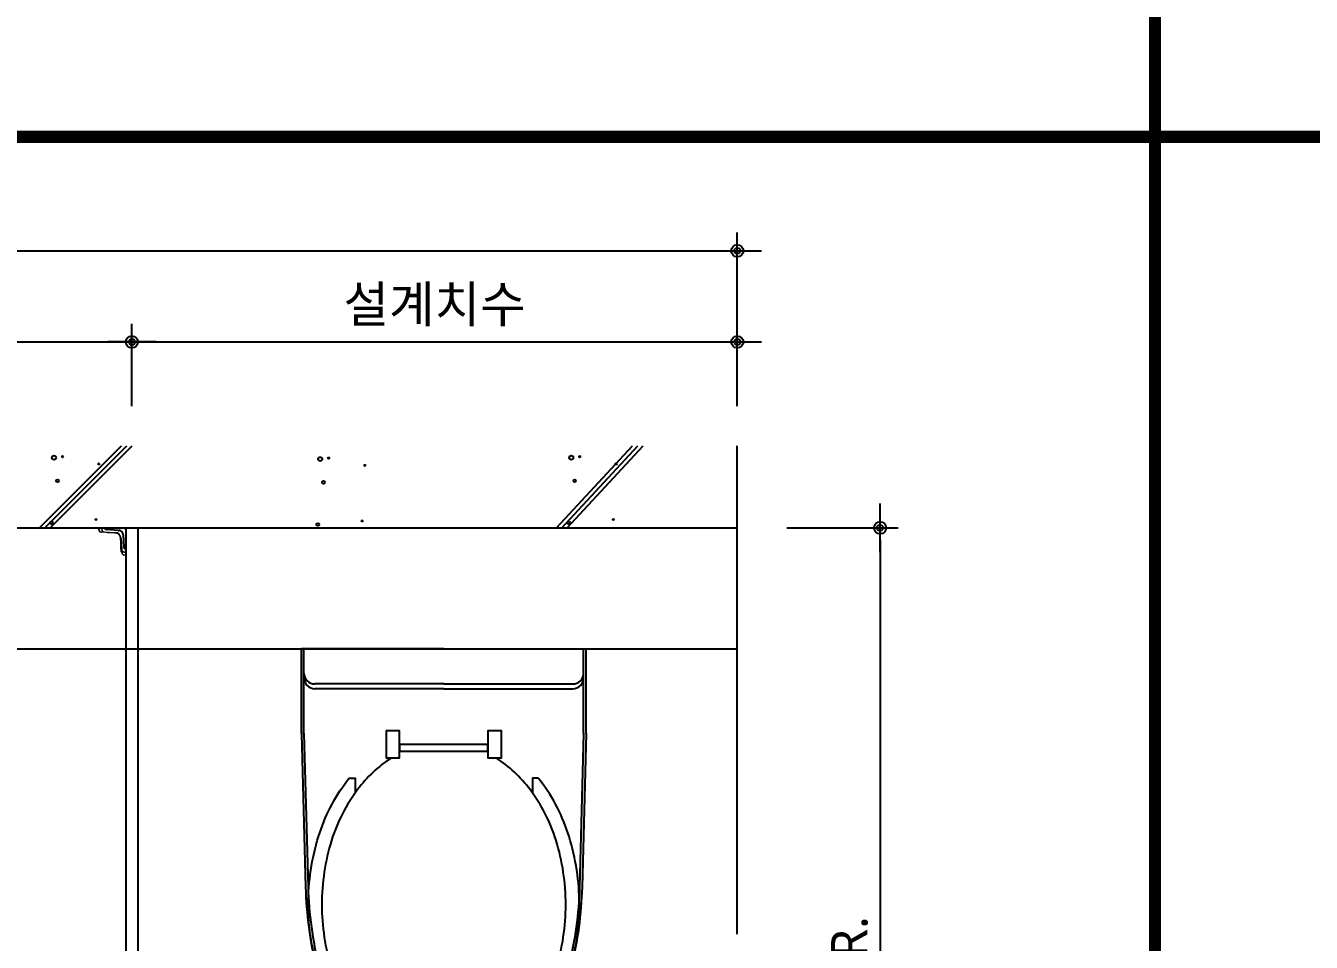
# Model space of a CAD drawing. Extents: x -256 to 8104, y -176 to 5714.
# Drawn here: x 3633 to 4694, y 3359 to 4116 of the extents above; entities that cross this region are included whole.
import ezdxf

# ---------------------------------------------------------------- set-up
doc = ezdxf.new("R2010")
doc.units = 0
doc.header["$LTSCALE"] = 30
doc.layers.get('0').update_dxf_attribs({"linetype": 'CONTINUOUS'})
doc.layers.get('DEFPOINTS').update_dxf_attribs({"linetype": 'CONTINUOUS'})
for name, color, linetype in [('0_toilet', 6, 'CONTINUOUS'), ('DIM', 7, 'CONTINUOUS'), ('HAT', 8, 'CONTINUOUS'), ('경첩', 4, 'CONTINUOUS'), ('부자재', 4, 'CONTINUOUS'), ('해치', 8, 'CONTINUOUS')]:
    doc.layers.add(name, color=color, linetype=linetype)
doc.styles.add('돋움', font='malgun.ttf')
doc.dimstyles.new('10', dxfattribs={"dimscale": 10, "dimtxt": 3, "dimasz": 1, "dimexe": 1.5, "dimexo": 2, "dimgap": 1, "dimtad": 1, "dimdec": 0, "dimlunit": 6, "dimtxsty": '돋움', "dimblk": 'DIMDOT', "dimcen": -1, "dimdle": 1.5, "dimclrt": 3, "dimazin": 3, "dimtfac": 1, "dimtdec": 0, "dimtix": 1, "dimtmove": 2, "dimatfit": 3, "dimldrblk": 'DIMDOT', "dimarcsym": 0})

# ---------------------------------------------------------------- blocks, each defined once
blk = doc.blocks.new('DIMDOT')
at = {"linetype": 'Continuous'}
blk.add_line((-2, 0), (2, 0), dxfattribs=at)
for radius in [0.5, 0.25]:
    blk.add_circle((0, 0), radius, dxfattribs=at)
blk = doc.blocks.new('*D534')
at = {"layer": 'DEFPOINTS', "color": 0}
for p in [(202562.7, 3876.8), (202562.7, 3151.8), (202659.6, 3151.8)]:
    blk.add_point(p, dxfattribs=at)
at = {"layer": 'DIM', "color": 0, "lineweight": -2, "ltscale": 10}
for p, q in [((202582.7, 3876.8), (202674.6, 3876.8)), ((202659.6, 3866.8), (202659.6, 3161.8)), ((202582.7, 3151.8), (202674.6, 3151.8))]:
    blk.add_line(p, q, dxfattribs=at)
at = {"layer": 'DIM', "color": 0, "lineweight": -2, "xscale": 10, "yscale": 10, "zscale": 10}
for p, rotation in [((202659.6, 3876.8), 90), ((202659.6, 3151.8), 270)]:
    blk.add_blockref('DIMDOT', p, dxfattribs=dict(at, rotation=rotation))
at = {"layer": 'DIM', "color": 3, "insert": (202634.4, 3514.3), "char_height": 30, "attachment_point": 5, "rotation": 90, "style": '돋움'}
blk.add_mtext('VAR.', dxfattribs=at)
blk = doc.blocks.new('*D535')
at = {"layer": 'DEFPOINTS', "color": 0}
for p in [(202541.7, 4030.4), (202041.7, 3957.3), (202541.7, 3957.3)]:
    blk.add_point(p, dxfattribs=at)
at = {"layer": 'DIM', "color": 0, "lineweight": -2, "ltscale": 10}
for p, q in [((202041.7, 3977.3), (202041.7, 4045.4)), ((202541.7, 3977.3), (202541.7, 4045.4)), ((202051.7, 4030.4), (202531.7, 4030.4))]:
    blk.add_line(p, q, dxfattribs=at)
at = {"layer": 'DIM', "color": 0, "lineweight": -2, "xscale": 10, "yscale": 10, "zscale": 10, "rotation": 180}
blk.add_blockref('DIMDOT', (202041.7, 4030.4), dxfattribs=at)
at = {"layer": 'DIM', "color": 0, "lineweight": -2, "xscale": 10, "yscale": 10, "zscale": 10}
blk.add_blockref('DIMDOT', (202541.7, 4030.4), dxfattribs=at)
at = {"layer": 'DIM', "color": 3, "insert": (202291.7, 4060), "char_height": 30, "attachment_point": 5, "style": '돋움'}
blk.add_mtext('설계치수', dxfattribs=at)
blk = doc.blocks.new('*D536')
at = {"layer": 'DEFPOINTS', "color": 0}
for p in [(202541.7, 4105.7), (201041.7, 3957.3), (202541.7, 3957.3)]:
    blk.add_point(p, dxfattribs=at)
at = {"layer": 'DIM', "color": 0, "lineweight": -2, "ltscale": 10}
for p, q in [((201041.7, 3977.3), (201041.7, 4120.7)), ((202541.7, 3977.3), (202541.7, 4120.7)), ((201051.7, 4105.7), (202531.7, 4105.7))]:
    blk.add_line(p, q, dxfattribs=at)
at = {"layer": 'DIM', "color": 0, "lineweight": -2, "xscale": 10, "yscale": 10, "zscale": 10, "rotation": 180}
blk.add_blockref('DIMDOT', (201041.7, 4105.7), dxfattribs=at)
at = {"layer": 'DIM', "color": 0, "lineweight": -2, "xscale": 10, "yscale": 10, "zscale": 10}
blk.add_blockref('DIMDOT', (202541.7, 4105.7), dxfattribs=at)
at = {"layer": 'DIM', "color": 3, "insert": (201791.7, 4135.4), "char_height": 30, "attachment_point": 5, "style": '돋움'}
blk.add_mtext('설계치수', dxfattribs=at)
blk = doc.blocks.new('*D537')
at = {"layer": 'DEFPOINTS', "color": 0}
for p in [(202041.7, 4030.4), (201541.7, 3957.3), (202041.7, 3957.3)]:
    blk.add_point(p, dxfattribs=at)
at = {"layer": 'DIM', "color": 0, "lineweight": -2, "ltscale": 10}
for p, q in [((201541.7, 3977.3), (201541.7, 4045.4)), ((202041.7, 3977.3), (202041.7, 4045.4)), ((201551.7, 4030.4), (202031.7, 4030.4))]:
    blk.add_line(p, q, dxfattribs=at)
at = {"layer": 'DIM', "color": 0, "lineweight": -2, "xscale": 10, "yscale": 10, "zscale": 10, "rotation": 180}
blk.add_blockref('DIMDOT', (201541.7, 4030.4), dxfattribs=at)
at = {"layer": 'DIM', "color": 0, "lineweight": -2, "xscale": 10, "yscale": 10, "zscale": 10}
blk.add_blockref('DIMDOT', (202041.7, 4030.4), dxfattribs=at)
at = {"layer": 'DIM', "color": 3, "insert": (201791.7, 4060), "char_height": 30, "attachment_point": 5, "style": '돋움'}
blk.add_mtext('설계치수', dxfattribs=at)
blk = doc.blocks.new('A$C10E41893')
at = {"layer": '부자재'}
for p, q in [((6.5, 0), (6.5, 196)), ((123.3, 196), (6.5, 196)), ((123.3, 192.5), (6.5, 192.5)), ((54.8, 0), (54.8, 177.5)), ((61.4, 0), (61.4, 177.5)), ((6.5, 0), (6.5, -196)), ((54.8, 0), (54.8, -177.5)), ((61.4, 0), (61.4, -177.5)), ((123.3, -192.5), (6.5, -192.5)), ((123.3, -196), (6.5, -196))]:
    blk.add_line(p, q, dxfattribs=at)
for points in [[(122.7, 196, -0.012538), (123.3, 196), (334.6, 190.3, -0.055395), (444.7, 175.1, -0.154276), (576.9, 93.3, -0.179504), (611.5, 0, -0.179504)], [(122.8, 192.5, -0.012538), (123.2, 192.5), (334.5, 186.8, -0.055395), (443.8, 171.7, -0.154276), (574.3, 91, -0.179504), (608, 0, -0.179504)], [(572, 51.4), (588.8, 51.4), (588.8, 59.6, 0.021185), (583.3, 70.7, 0.106084), (528.4, 133.7, 0.085733), (452.6, 172.4, 0.075373), (358.7, 186.6, 0.075373), (264.8, 172.4, 0.085733), (189, 133.7, 0.007337), (184.4, 130.1), (184.4, 122), (204.7, 122)], [(156.7, -72, 0.089162), (200.2, -118.7, 0.085733), (270.3, -154.5, 0.075373), (358.7, -167.9, 0.075373), (447.1, -154.5, 0.085733), (517.2, -118.7, 0.106084), (567, -61.6, 0.126931), (582.8, 0, 0.126931), (567, 61.6, 0.106084), (517.2, 118.7, 0.085733), (447.1, 154.5, 0.075373), (358.7, 167.9, 0.075373), (270.3, 154.5, 0.085733), (200.2, 118.7, 0.089162), (156.7, 72)], [(588.8, -51.4, 0.090214), (598.2, 0, 0.090214), (588.8, 51.4, 0.106084)], [(122.7, -196, 0.012538), (123.3, -196), (334.6, -190.3, 0.055395), (444.7, -175.1, 0.154276), (576.9, -93.3, 0.179504), (611.5, 0, 0.179504)], [(122.8, -192.5, 0.012538), (123.2, -192.5), (334.5, -186.8, 0.055395), (443.8, -171.7, 0.154276), (574.3, -91, 0.179504), (608, 0, 0.179504)], [(572, -51.4), (588.8, -51.4), (588.8, -59.6, -0.021185), (583.3, -70.7, -0.106084), (528.4, -133.7, -0.085733), (452.6, -172.4, -0.075373), (358.7, -186.6, -0.075373), (264.8, -172.4, -0.085733), (189, -133.7, -0.007337), (184.4, -130.1), (184.4, -122), (204.7, -122)]]:
    blk.add_lwpolyline(points, format="xyb", dxfattribs=at)
blk.add_lwpolyline([(138, -60.8), (119.3, -60.8), (119.3, -79.5), (156.7, -79.5), (156.7, -60.8), (138, -60.8), (147.3, -60.8), (147.3, 60.8), (138, 60.8), (156.7, 60.8), (156.7, 79.5), (119.3, 79.5), (119.3, 60.8), (138, 60.8), (138, -60.8), (119.3, -60.8)], dxfattribs=at)
for centre, start, end in [((39.8, 177.5), 0, 90), ((46.4, 177.5), 0, 90), ((39.8, -177.5), 270, 0), ((46.4, -177.5), 270, 0)]:
    blk.add_arc(centre, 15, start, end, dxfattribs=at)
blk = doc.blocks.new('AURA_20', base_point=(198321.5, 175.8))
for p, q in [((202541.7, 3541), (202541.7, 3944.6)), ((201041.7, 3876.8), (202541.7, 3876.8)), ((201041.7, 3776.8), (202541.7, 3776.8))]:
    blk.add_line(p, q)
at = {"color": 4}
for p, q in [((202030.4, 3874.7), (202020.7, 3875.3)), ((202030.4, 3874.7), (202031.1, 3874.7)), ((202034.5, 3870.9), (202035, 3860.8))]:
    blk.add_line(p, q, dxfattribs=at)
at = {"color": 8, "const_width": 10}
for points in [[(202886.6, 2945), (202886.6, 5714.2)], [(200805.6, 4199.9), (204153.5, 4199.9)]]:
    blk.add_lwpolyline(points, dxfattribs=at)
at = {"color": 4}
for centre, radius, start, end in [((202020.8, 3876.9), 1.61, 184.0227, 266.85), ((202030.8, 3871.1), 3.66, 356.6481, 86.2207), ((202036.6, 3861), 1.65, 186.1664, 269.5984)]:
    blk.add_arc(centre, radius, start, end, dxfattribs=at)
at = {"layer": '0_toilet'}
for p, q in [((202036.7, 3876.8), (202036.7, 3151.8)), ((202046.8, 3151.8), (202046.8, 3876.8))]:
    blk.add_line(p, q, dxfattribs=at)
at = {"layer": '경첩', "color": 4, "linetype": 'Continuous', "lineweight": 15}
for p, q in [((202014.2, 3875.7), (202014.2, 3876.8)), ((202014.2, 3876.8), (202014.4, 3876.8)), ((202014.4, 3875.7), (202014.2, 3875.7)), ((202014.4, 3876.8), (202014.4, 3875.7)), ((202014.4, 3876.8), (202016.6, 3876.8)), ((202016.6, 3876.8), (202016.6, 3875.6)), ((202016.6, 3875.6), (202016.7, 3875.6)), ((202016.7, 3875.6), (202016.7, 3876.8)), ((202016.7, 3876.8), (202016.9, 3876.8)), ((202016.7, 3875.6), (202016.9, 3875.6)), ((202016.9, 3876.8), (202016.9, 3875.6)), ((202035.2, 3876.8), (202016.9, 3876.8)), ((202016.4, 3873.6), (202017.9, 3873.5)), ((202018.9, 3873.2), (202016.4, 3873.3)), ((202016.9, 3873.1), (202017.1, 3873.3)), ((202016.9, 3873.1), (202017, 3873.1)), ((202020.2, 3872.9), (202017, 3873.1)), ((202018.9, 3873.5), (202027.9, 3873)), ((202027.9, 3872.8), (202018.9, 3873.2)), ((202020.2, 3872.9), (202020.4, 3873.1)), ((202020.9, 3872.9), (202021.1, 3873.1)), ((202021.2, 3872.9), (202021.4, 3873.1)), ((202021.9, 3872.8), (202022.1, 3873.1)), ((202024.6, 3872.7), (202021.9, 3872.8)), ((202024.6, 3872.7), (202024.8, 3872.9)), ((202025.3, 3872.7), (202025.5, 3872.9)), ((202025.6, 3872.6), (202025.8, 3872.9)), ((202026.3, 3872.6), (202026.5, 3872.9)), ((202027.6, 3872.6), (202026.3, 3872.6)), ((202027.6, 3872.6), (202027.9, 3872.8)), ((202027.9, 3872.5), (202027.6, 3872.6)), ((202028.9, 3872.4), (202029.1, 3872.6)), ((202029.4, 3872.2), (202029.6, 3872.4)), ((202029.6, 3872.1), (202029.8, 3872.3)), ((202030.1, 3871.9), (202030.3, 3872)), ((202030.3, 3871.7), (202030.5, 3871.9)), ((202031.4, 3870.7), (202031.6, 3870.9)), ((202031.6, 3870.5), (202031.7, 3870.7)), ((202031.8, 3870), (202032, 3870.2)), ((202031.9, 3869.8), (202032.1, 3870)), ((202032.1, 3869.4), (202032.3, 3869.6)), ((202032.5, 3869.1), (202032.3, 3868.9)), ((202032.3, 3868.9), (202032.5, 3869.1)), ((202032.3, 3868.5), (202032.6, 3868.7)), ((202032.4, 3868.3), (202032.6, 3868.5)), ((202032.4, 3867.4), (202032.4, 3868)), ((202032.4, 3867.4), (202032.7, 3867.6)), ((202032.4, 3867.3), (202032.7, 3867.5)), ((202032.4, 3867.3), (202032.4, 3867.4)), ((202032.4, 3866.9), (202032.4, 3867.3)), ((202032.4, 3866.9), (202032.7, 3867.2)), ((202032.4, 3866.8), (202032.7, 3867.1)), ((202032.4, 3866.8), (202032.4, 3866.9)), ((202032.5, 3865.9), (202032.4, 3866.8)), ((202032.5, 3865.9), (202032.7, 3866.2)), ((202032.5, 3865.7), (202032.7, 3865.9)), ((202032.5, 3865.3), (202032.5, 3865.7)), ((202032.5, 3865.2), (202032.8, 3865.5)), ((202032.5, 3865.3), (202032.8, 3865.5)), ((202032.7, 3862.4), (202032.5, 3865.2)), ((202033.1, 3859.1), (202032.6, 3868)), ((202032.9, 3868), (202033.3, 3859.1)), ((202036.7, 3857.1), (202036.7, 3875.3)), ((202032.7, 3862.4), (202032.9, 3862.6)), ((202032.7, 3862), (202032.9, 3862.3)), ((202032.7, 3861.4), (202032.7, 3862)), ((202032.7, 3861.4), (202032.9, 3861.6)), ((202032.7, 3861), (202033, 3861.3)), ((202032.7, 3860.4), (202033, 3860.6)), ((202032.9, 3857.6), (202032.7, 3860.4)), ((202032.9, 3857.6), (202033.1, 3857.9)), ((202033, 3857.1), (202033.1, 3857.2)), ((202033.2, 3856.6), (202033.1, 3859.1)), ((202033.4, 3858), (202033.4, 3856.6)), ((202035.4, 3857.1), (202036.7, 3857.1)), ((202035.4, 3856.8), (202035.4, 3857.1)), ((202035.4, 3856.8), (202035.4, 3856.7)), ((202036.7, 3856.8), (202035.4, 3856.8)), ((202035.4, 3856.7), (202036.7, 3856.7)), ((202035.5, 3854.6), (202036.7, 3854.6)), ((202035.5, 3854.6), (202035.5, 3854.3)), ((202036.7, 3854.3), (202035.5, 3854.3)), ((202036.7, 3857.1), (202036.7, 3856.8)), ((202036.7, 3856.7), (202036.7, 3854.6)), ((202036.7, 3854.6), (202036.7, 3854.3))]:
    blk.add_line(p, q, dxfattribs=at)
at = {"layer": '경첩', "color": 4, "linetype": 'Continuous', "lineweight": 15, "flags": 128}
for points in [[(202016.4, 3873.6), (202016.4, 3873.5), (202016.4, 3873.5), (202016.4, 3873.4), (202016.4, 3873.4), (202016.4, 3873.4), (202016.4, 3873.3), (202016.4, 3873.3), (202016.4, 3873.3)], [(202018.9, 3873.2), (202018.9, 3873.2), (202018.9, 3873.2), (202018.9, 3873.3), (202018.9, 3873.3), (202018.9, 3873.3), (202018.9, 3873.4), (202018.9, 3873.4), (202018.9, 3873.5)], [(202020.9, 3872.9), (202020.9, 3872.9), (202020.8, 3872.9), (202020.8, 3872.9), (202020.7, 3872.9), (202020.6, 3872.9), (202020.5, 3872.9), (202020.3, 3872.9), (202020.2, 3872.9)], [(202021.9, 3872.8), (202021.8, 3872.8), (202021.7, 3872.8), (202021.5, 3872.8), (202021.5, 3872.8), (202021.4, 3872.8), (202021.3, 3872.8), (202021.2, 3872.9), (202021.2, 3872.9), (202021.2, 3872.9)], [(202025.3, 3872.7), (202025.2, 3872.7), (202025.2, 3872.7), (202025.1, 3872.7), (202025.1, 3872.7), (202025, 3872.7), (202024.8, 3872.7), (202024.7, 3872.7), (202024.6, 3872.7)], [(202026.3, 3872.6), (202026.1, 3872.6), (202026, 3872.6), (202025.9, 3872.6), (202025.8, 3872.6), (202025.7, 3872.6), (202025.6, 3872.6), (202025.6, 3872.6), (202025.6, 3872.6)], [(202027.9, 3872.8), (202027.9, 3872.8), (202027.9, 3872.8), (202027.9, 3872.8), (202027.9, 3872.9), (202027.9, 3872.9), (202027.9, 3872.9), (202027.9, 3873), (202027.9, 3873)], [(202032.3, 3868.9), (202032.3, 3868.9), (202032.3, 3868.9)], [(202032.4, 3868.3), (202032.3, 3868.4), (202032.3, 3868.5)], [(202032.5, 3865.7), (202032.5, 3865.8), (202032.5, 3865.8), (202032.5, 3865.9)], [(202032.5, 3865.2), (202032.5, 3865.2), (202032.5, 3865.3)], [(202032.6, 3868), (202032.6, 3868), (202032.7, 3868), (202032.7, 3868), (202032.7, 3868), (202032.7, 3868), (202032.8, 3868), (202032.8, 3868), (202032.9, 3868)], [(202032.7, 3860.4), (202032.7, 3860.5), (202032.7, 3860.6), (202032.7, 3860.7), (202032.7, 3860.8), (202032.7, 3860.9), (202032.7, 3861), (202032.7, 3861), (202032.7, 3861)], [(202032.9, 3857.1), (202032.9, 3857.2), (202032.9, 3857.4), (202032.9, 3857.5), (202032.9, 3857.6)], [(202032.9, 3857.1), (202032.9, 3857.1), (202032.9, 3857.1), (202033, 3857.1), (202033, 3857.1), (202033, 3857.1), (202033, 3857.1), (202033, 3857.1), (202033, 3857.1)], [(202033.1, 3859.1), (202033.1, 3859.1), (202033.1, 3859.1), (202033.1, 3859.1), (202033.1, 3859.1), (202033.2, 3859.1), (202033.2, 3859.1), (202033.3, 3859.1), (202033.3, 3859.1)], [(202033.4, 3856.6), (202033.4, 3856.6), (202033.3, 3856.6), (202033.3, 3856.6), (202033.2, 3856.6), (202033.2, 3856.6), (202033.2, 3856.6), (202033.2, 3856.6), (202033.2, 3856.6)]]:
    blk.add_lwpolyline(points, dxfattribs=at)
at = {"layer": '경첩', "color": 4, "linetype": 'Continuous', "lineweight": 15}
for centre, radius, start, end in [((202016.5, 3875.7), 2.35, 180, 267.3017), ((202016.5, 3875.7), 2.1, 180, 267.3017), ((202019, 3875.6), 2.35, 180, 267.3017), ((202019, 3875.6), 2.1, 180, 267.3017), ((202035.2, 3875.3), 1.5, 0, 90), ((202027.6, 3867.8), 5.25, 2.6983, 87.3017), ((202027.6, 3867.8), 5, 2.6983, 87.3017), ((202027.6, 3867.8), 4.75, 75, 87.3017), ((202027.6, 3867.8), 4.75, 68.2494, 75.0002), ((202027.6, 3867.8), 4.75, 58.7002, 65.0052), ((202027.6, 3867.8), 4.75, 55.6142, 58.7009), ((202027.6, 3867.8), 4.75, 37.4392, 55.6151), ((202027.6, 3867.8), 4.75, 34.3855, 37.4388), ((202027.6, 3867.8), 4.75, 28.1736, 34.3849), ((202027.6, 3867.8), 4.75, 19.766, 24.9948), ((202027.6, 3867.8), 4.75, 13.2431, 19.766), ((202027.6, 3867.8), 4.75, 8.6056, 13.1623), ((202027.6, 3867.8), 4.75, 2.6983, 5.9088), ((202035.4, 3859.2), 2.35, 182.6983, 270), ((202035.5, 3856.7), 2.35, 182.6983, 270), ((202035.4, 3859.2), 2.1, 182.6983, 270), ((202035.5, 3856.7), 2.1, 182.6983, 270)]:
    blk.add_arc(centre, radius, start, end, dxfattribs=at)
at = {"layer": '해치'}
for p, q in [((201965.3, 3876.8), (202033, 3944.6)), ((201974.1, 3876.8), (202041.9, 3944.6)), ((202392.5, 3876.8), (202455.2, 3944.6)), ((202401.3, 3876.8), (202464, 3944.6))]:
    blk.add_line(p, q, dxfattribs=at)
at = {"layer": '해치', "color": 2}
for p, q in [((201969.7, 3876.8), (202037.4, 3944.6)), ((202396.9, 3876.8), (202459.6, 3944.6))]:
    blk.add_line(p, q, dxfattribs=at)
at = {"layer": '해치'}
for centre, radius in [((201977.4, 3934.8), 1.68), ((201984.4, 3935.6), 0.56), ((202014.4, 3929.6), 0.56), ((202197.2, 3933.6), 1.68), ((202204.1, 3934.4), 0.56), ((202234.1, 3928.4), 0.56), ((202404.6, 3934.8), 1.68), ((202411.6, 3935.6), 0.56), ((202441.6, 3929.6), 0.56), ((201980.2, 3915.6), 1.12), ((202200, 3914.4), 1.12), ((202407.4, 3915.6), 1.12), ((201975.4, 3880.9), 1.12), ((202012.1, 3883.7), 0.559), ((202195.2, 3879.6), 1.12), ((202231.9, 3882.5), 0.559), ((202402.6, 3880.9), 1.12), ((202439.3, 3883.7), 0.559)]:
    blk.add_circle(centre, radius, dxfattribs=at)
at = {"layer": 'HAT', "xscale": 0.6000000000003638, "yscale": 0.6000000000003638, "zscale": 0.6000000000003638, "rotation": 270}
blk.add_blockref('A$C10E41893', (202299.3, 3780.7), dxfattribs=at)
at = {"layer": 'DIM', "ltscale": 10}
for base, p1, p2, picture, middle in [((202541.7, 4105.7), (201041.7, 3957.3), (202541.7, 3957.3), '*D536', (201791.7, 4135.4)), ((202041.7, 4030.4), (201541.7, 3957.3), (202041.7, 3957.3), '*D537', (201791.7, 4060)), ((202541.7, 4030.4), (202041.7, 3957.3), (202541.7, 3957.3), '*D535', (202291.7, 4060))]:
    dim = blk.add_linear_dim(base=base, p1=p1, p2=p2, text='설계치수', dimstyle='10', override={"dimtxsty": '돋움'}, dxfattribs=at)
    dim.commit()
    dim.dimension.update_dxf_attribs({"geometry": picture, "text_midpoint": middle})
dim = blk.add_linear_dim(base=(202659.6, 3151.8), p1=(202562.7, 3876.8), p2=(202562.7, 3151.8), angle=90, text='VAR.', dimstyle='10', override={"dimtxsty": '돋움'}, dxfattribs=at)
dim.commit()
dim.dimension.update_dxf_attribs({"geometry": '*D534', "text_midpoint": (202634.4, 3514.3)})

msp = doc.modelspace()

# ---------------------------------------------------------------- block references
msp.add_blockref('AURA_20', (0, 0))

doc.saveas('drawing.dxf')
